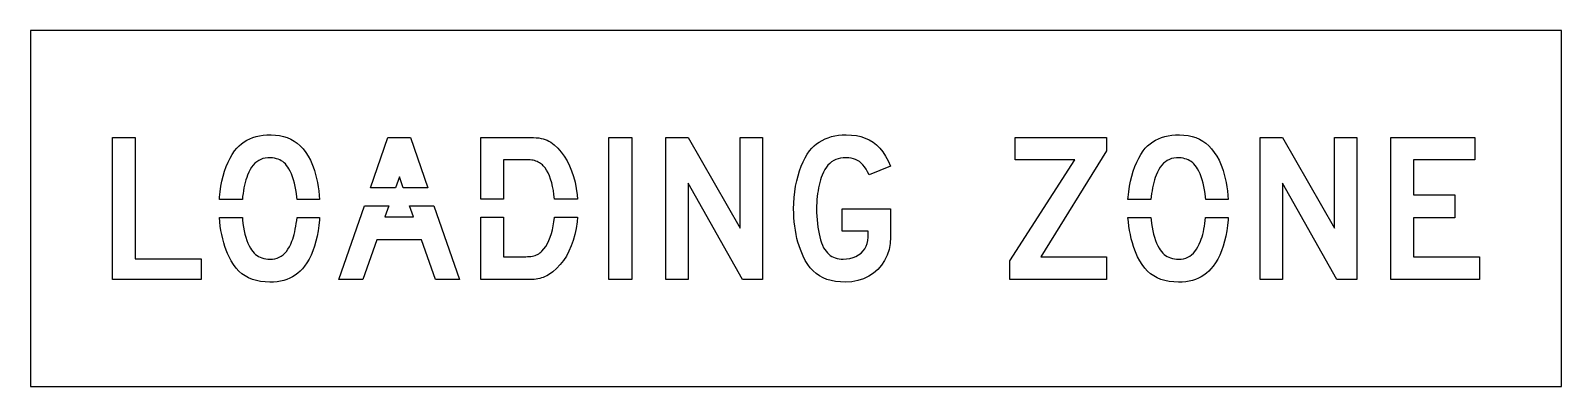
# Model space of a CAD drawing. Extents: x 0 to 43, y 0 to 10.
import ezdxf

# ---------------------------------------------------------------- set-up
doc = ezdxf.new("R2010")
doc.units = 0
doc.layers.add('CUT', color=7, linetype='Continuous')
doc.layers.add('OUTSIDE', color=1, linetype='Continuous')

msp = doc.modelspace()

# ---------------------------------------------------------------- linework, layer by layer
at = {"layer": 'CUT'}
for points in [[(4.7878, 3.5896), (4.7878, 3), (2.3034, 3), (2.3034, 7), (2.935, 7), (2.935, 3.5896)], [(7.413, 5.7164), (7.3882, 5.806), (7.3602, 5.8912), (7.329, 5.9712), (7.295, 6.0464), (7.2578, 6.1156), (7.2254, 6.166), (7.1918, 6.2108), (7.157, 6.2508), (7.1198, 6.2864), (7.081, 6.3172), (7.0402, 6.344), (6.997, 6.3664), (6.951, 6.3852), (6.9026, 6.4), (6.851, 6.4116), (6.7962, 6.4196), (6.7382, 6.4244), (6.6634, 6.4244), (6.593, 6.4176), (6.527, 6.4032), (6.465, 6.3816), (6.407, 6.3524), (6.3526, 6.3156), (6.3014, 6.2716), (6.2538, 6.2196), (6.2094, 6.16), (6.1678, 6.0924), (6.129, 6.0168), (6.0926, 5.9332), (6.069, 5.8712), (6.0474, 5.8044), (6.0274, 5.7332), (6.009, 5.6584), (5.993, 5.5804), (5.9786, 5.5), (5.9666, 5.4176), (5.9566, 5.3336), (5.9488, 5.251), (5.3023, 5.251), (5.3066, 5.3164), (5.3234, 5.4724), (5.3462, 5.624), (5.3754, 5.7708), (5.4102, 5.9124), (5.4506, 6.048), (5.4966, 6.1772), (5.5474, 6.2996), (5.603, 6.4148), (5.6634, 6.522), (5.7278, 6.6212), (5.7894, 6.6948), (5.8546, 6.7616), (5.9234, 6.8216), (5.9966, 6.8748), (6.0742, 6.9212), (6.1558, 6.9616), (6.2426, 6.9952), (6.3338, 7.0224), (6.4306, 7.0436), (6.5322, 7.0584), (6.6394, 7.0672), (6.7526, 7.07), (6.8754, 7.0656), (6.9926, 7.0512), (7.1034, 7.0276), (7.2082, 6.9936), (7.3078, 6.95), (7.4014, 6.8964), (7.4902, 6.8324), (7.5738, 6.7584), (7.6526, 6.6736), (7.7266, 6.578), (7.7958, 6.4716), (7.8614, 6.3544), (7.9018, 6.2636), (7.9394, 6.1668), (7.9738, 6.0648), (8.005, 5.9576), (8.033, 5.8464), (8.0578, 5.7316), (8.0786, 5.6132), (8.0962, 5.4924), (8.1098, 5.3696), (8.1193, 5.251), (7.4863, 5.251), (7.4806, 5.3204), (7.4686, 5.4244), (7.4534, 5.5252), (7.435, 5.6228)], [(10.6682, 7), (11.1563, 5.5808), (10.4681, 5.5808), (10.3594, 5.8912), (10.2469, 5.5808), (9.5487, 5.5808), (10.0366, 7)], [(14.637, 5.7244), (14.6066, 5.8236), (14.5726, 5.9156), (14.535, 5.9996), (14.4938, 6.0756), (14.4494, 6.1424), (14.4018, 6.2), (14.3762, 6.224), (14.3494, 6.2464), (14.3206, 6.2676), (14.2902, 6.2872), (14.2582, 6.3052), (14.2246, 6.3212), (14.1898, 6.3348), (14.1534, 6.3464), (14.1154, 6.356), (14.0766, 6.3628), (14.0362, 6.3668), (13.9946, 6.3684), (13.279, 6.3684), (13.279, 5.258), (12.6474, 5.258), (12.6474, 7), (13.9386, 7), (14.0354, 6.9992), (14.1226, 6.996), (14.2014, 6.9908), (14.273, 6.9828), (14.3382, 6.972), (14.3982, 6.958), (14.4542, 6.9404), (14.5074, 6.9188), (14.5582, 6.8936), (14.6086, 6.8636), (14.659, 6.8288), (14.7106, 6.7896), (14.8118, 6.6928), (14.9058, 6.5852), (14.9914, 6.4676), (15.0686, 6.34), (15.1378, 6.2024), (15.1982, 6.056), (15.2498, 5.9008), (15.2926, 5.7372), (15.3262, 5.5656), (15.3506, 5.3868), (15.3608, 5.258), (14.7147, 5.258), (14.7142, 5.266), (14.7018, 5.3888), (14.6846, 5.5064), (14.663, 5.6188)], [(16.2402, 3), (16.2402, 7), (16.8858, 7), (16.8858, 3)], [(17.8402, 7), (18.4718, 7), (19.9314, 4.4456), (19.9314, 7), (20.563, 7), (20.563, 3), (20.0014, 3), (18.4718, 5.7088), (18.4718, 3), (17.8402, 3)], [(23.9026, 3.4076), (23.7982, 3.2876), (23.6786, 3.1832), (23.5446, 3.0952), (23.3982, 3.0244), (23.2398, 2.9728), (23.071, 2.9408), (22.893, 2.93), (22.747, 2.9344), (22.6114, 2.9488), (22.4854, 2.9728), (22.3682, 3.0068), (22.2598, 3.0508), (22.1594, 3.1052), (22.0666, 3.1704), (21.981, 3.246), (21.9022, 3.3324), (21.829, 3.43), (21.7618, 3.5392), (21.6998, 3.6596), (21.6594, 3.7504), (21.6218, 3.846), (21.587, 3.9468), (21.5558, 4.052), (21.5278, 4.1612), (21.5034, 4.2736), (21.4822, 4.3892), (21.465, 4.5068), (21.451, 4.6268), (21.4414, 4.748), (21.4354, 4.8704), (21.433, 4.9928), (21.437, 5.154), (21.4478, 5.3132), (21.4658, 5.4704), (21.4902, 5.624), (21.521, 5.7732), (21.5578, 5.9176), (21.5998, 6.0556), (21.6474, 6.1864), (21.6998, 6.3096), (21.7566, 6.4236), (21.8174, 6.5276), (21.8822, 6.6212), (21.9442, 6.692), (22.0098, 6.7568), (22.0798, 6.8156), (22.1542, 6.8684), (22.2326, 6.9152), (22.3158, 6.956), (22.403, 6.9908), (22.4946, 7.0192), (22.591, 7.0416), (22.6914, 7.0572), (22.797, 7.0668), (22.907, 7.07), (23.0562, 7.0648), (23.1954, 7.0484), (23.325, 7.0208), (23.4458, 6.9812), (23.5582, 6.9296), (23.663, 6.8648), (23.7602, 6.7872), (23.851, 6.696), (23.935, 6.5904), (24.0138, 6.4708), (24.087, 6.336), (24.1558, 6.186), (23.5526, 5.9472), (23.5102, 6.0304), (23.4678, 6.1044), (23.4238, 6.17), (23.379, 6.2272), (23.3318, 6.276), (23.2822, 6.3176), (23.2298, 6.3516), (23.1742, 6.3788), (23.1142, 6.3992), (23.0502, 6.4136), (22.9814, 6.422), (22.907, 6.4244), (22.8286, 6.4216), (22.7546, 6.4124), (22.685, 6.3972), (22.6198, 6.3752), (22.5586, 6.3464), (22.5018, 6.3104), (22.4482, 6.2672), (22.3986, 6.2168), (22.3522, 6.158), (22.3094, 6.0916), (22.2698, 6.0168), (22.233, 5.9332), (22.2094, 5.8712), (22.1878, 5.8044), (22.1678, 5.7332), (22.1494, 5.6584), (22.1334, 5.5804), (22.119, 5.5), (22.107, 5.4176), (22.097, 5.3336), (22.089, 5.2484), (22.0834, 5.1632), (22.0798, 5.0776), (22.0786, 4.9928), (22.0802, 4.888), (22.0846, 4.7832), (22.0918, 4.68), (22.1018, 4.578), (22.1142, 4.4788), (22.1298, 4.3824), (22.1478, 4.2896), (22.1682, 4.2008), (22.1914, 4.1168), (22.217, 4.038), (22.245, 3.9648), (22.2754, 3.8984), (22.3082, 3.8448), (22.343, 3.7964), (22.3806, 3.7532), (22.4202, 3.7148), (22.4626, 3.6812), (22.507, 3.6528), (22.5538, 3.6288), (22.6026, 3.6092), (22.6542, 3.5944), (22.7082, 3.5836), (22.7642, 3.5776), (22.8226, 3.5756), (22.9218, 3.5808), (23.0158, 3.596), (23.1042, 3.6208), (23.1854, 3.6544), (23.2598, 3.6968), (23.3262, 3.7472), (23.3842, 3.8056), (23.433, 3.8708), (23.4718, 3.9424), (23.5006, 4.0204), (23.5182, 4.104), (23.5246, 4.1928), (23.5246, 4.3616), (22.7946, 4.3616), (22.7946, 4.9928), (24.1558, 4.9928), (24.1558, 4.1928), (24.145, 4.0148), (24.113, 3.846), (24.0614, 3.6876), (23.9906, 3.5412)], [(27.6578, 7), (30.2262, 7), (30.2262, 6.6212), (28.3738, 3.6456), (30.2262, 3.6456), (30.2262, 3), (27.5034, 3), (27.5034, 3.5332), (29.3282, 6.3684), (27.6578, 6.3684)], [(32.9358, 5.7164), (32.911, 5.806), (32.883, 5.8912), (32.8518, 5.9712), (32.8178, 6.0464), (32.7806, 6.1156), (32.7482, 6.166), (32.7146, 6.2108), (32.6798, 6.2508), (32.6426, 6.2864), (32.6038, 6.3172), (32.563, 6.344), (32.5198, 6.3664), (32.4738, 6.3852), (32.4254, 6.4), (32.3738, 6.4116), (32.319, 6.4196), (32.261, 6.4244), (32.1862, 6.4244), (32.1158, 6.4176), (32.0498, 6.4032), (31.9878, 6.3816), (31.9298, 6.3524), (31.8754, 6.3156), (31.8242, 6.2716), (31.7766, 6.2196), (31.7322, 6.16), (31.6906, 6.0924), (31.6518, 6.0168), (31.6154, 5.9332), (31.5918, 5.8712), (31.5702, 5.8044), (31.5502, 5.7332), (31.5318, 5.6584), (31.5158, 5.5804), (31.5014, 5.5), (31.4894, 5.4176), (31.4794, 5.3336), (31.4716, 5.251), (30.8251, 5.251), (30.8294, 5.3164), (30.8462, 5.4724), (30.869, 5.624), (30.8982, 5.7708), (30.933, 5.9124), (30.9734, 6.048), (31.0194, 6.1772), (31.0702, 6.2996), (31.1258, 6.4148), (31.1862, 6.522), (31.2506, 6.6212), (31.3122, 6.6948), (31.3774, 6.7616), (31.4462, 6.8216), (31.5194, 6.8748), (31.597, 6.9212), (31.6786, 6.9616), (31.7654, 6.9952), (31.8566, 7.0224), (31.9534, 7.0436), (32.055, 7.0584), (32.1622, 7.0672), (32.2754, 7.07), (32.3982, 7.0656), (32.5154, 7.0512), (32.6262, 7.0276), (32.731, 6.9936), (32.8306, 6.95), (32.9242, 6.8964), (33.013, 6.8324), (33.0966, 6.7584), (33.1754, 6.6736), (33.2494, 6.578), (33.3186, 6.4716), (33.3842, 6.3544), (33.4246, 6.2636), (33.4622, 6.1668), (33.4966, 6.0648), (33.5278, 5.9576), (33.5558, 5.8464), (33.5806, 5.7316), (33.6014, 5.6132), (33.619, 5.4924), (33.6326, 5.3696), (33.6421, 5.251), (33.0091, 5.251), (33.0034, 5.3204), (32.9914, 5.4244), (32.9762, 5.5252), (32.9578, 5.6228)], [(34.535, 7), (35.1666, 7), (36.6262, 4.4456), (36.6262, 7), (37.2578, 7), (37.2578, 3), (36.6962, 3), (35.1666, 5.7088), (35.1666, 3), (34.535, 3)], [(38.8438, 6.3684), (38.8438, 5.386), (40.0086, 5.386), (40.0086, 4.7404), (38.8438, 4.7404), (38.8438, 3.6456), (40.6966, 3.6456), (40.6966, 3), (38.2122, 3), (38.2122, 7), (40.5702, 7), (40.5702, 6.3684)], [(7.9758, 3.9436), (7.9302, 3.8128), (7.879, 3.6904), (7.8226, 3.5764), (7.7602, 3.4724), (7.6926, 3.3788), (7.6346, 3.3052), (7.5722, 3.2384), (7.5058, 3.1784), (7.4354, 3.1252), (7.361, 3.0788), (7.2822, 3.0384), (7.1994, 3.0048), (7.1126, 2.9776), (7.0218, 2.9564), (6.9266, 2.9416), (6.8274, 2.9328), (6.7242, 2.93), (6.5882, 2.9344), (6.4606, 2.9488), (6.3414, 2.9724), (6.2294, 3.0064), (6.125, 3.05), (6.0278, 3.1036), (5.9374, 3.1676), (5.853, 3.2416), (5.775, 3.3264), (5.7026, 3.422), (5.6354, 3.5284), (5.5734, 3.6456), (5.5326, 3.7336), (5.4942, 3.8292), (5.4586, 3.9312), (5.4258, 4.0384), (5.3962, 4.1508), (5.3698, 4.2668), (5.3474, 4.3856), (5.3282, 4.5064), (5.313, 4.6284), (5.302, 4.749), (5.9481, 4.749), (5.9538, 4.6776), (5.9658, 4.5744), (5.9814, 4.4736), (5.9998, 4.3756), (6.0214, 4.2808), (6.0466, 4.1904), (6.0746, 4.1048), (6.1058, 4.0248), (6.1398, 3.9512), (6.177, 3.8844), (6.2094, 3.834), (6.2438, 3.7884), (6.2802, 3.7472), (6.319, 3.7104), (6.3598, 3.6784), (6.4034, 3.6508), (6.4494, 3.6276), (6.4982, 3.6088), (6.5502, 3.594), (6.605, 3.5836), (6.663, 3.5776), (6.7242, 3.5756), (6.7958, 3.5788), (6.8626, 3.5884), (6.9254, 3.6052), (6.9842, 3.6284), (7.0394, 3.6588), (7.091, 3.6964), (7.1394, 3.7412), (7.185, 3.7936), (7.2278, 3.8536), (7.2678, 3.9216), (7.3058, 3.9972), (7.3418, 4.0808), (7.3626, 4.1368), (7.3826, 4.2), (7.4014, 4.2688), (7.4194, 4.342), (7.4358, 4.4196), (7.4506, 4.5), (7.4638, 4.5824), (7.475, 4.666), (7.4841, 4.749), (8.1193, 4.749), (8.115, 4.6784), (8.0994, 4.5236), (8.0774, 4.3716), (8.0494, 4.224), (8.0154, 4.0808)], [(9.9526, 4.7684), (10.7526, 4.7684), (10.6439, 5.0788), (11.3289, 5.0788), (12.0438, 3), (11.3702, 3), (10.977, 4.1228), (9.7278, 4.1228), (9.335, 3), (8.6614, 3), (9.3761, 5.0788), (10.0651, 5.0788)], [(15.0498, 3.6648), (14.9674, 3.5384), (14.8762, 3.4228), (14.7766, 3.318), (14.6686, 3.2244), (14.6286, 3.1908), (14.587, 3.16), (14.543, 3.1324), (14.4974, 3.1072), (14.4502, 3.0848), (14.4018, 3.0648), (14.3522, 3.0476), (14.3014, 3.0332), (14.2502, 3.0212), (14.1982, 3.0116), (14.1458, 3.0048), (14.093, 3), (14.0818, 3), (14.0686, 3), (14.0538, 3), (14.0378, 3), (14.0206, 3), (14.0018, 3), (13.9818, 3), (13.961, 3), (13.939, 3), (13.9162, 3), (13.8926, 3), (13.8686, 3), (12.6474, 3), (12.6474, 4.756), (13.279, 4.756), (13.279, 3.6456), (13.9106, 3.6456), (13.9614, 3.6464), (14.009, 3.6492), (14.0538, 3.654), (14.0958, 3.6608), (14.135, 3.6696), (14.1718, 3.6808), (14.207, 3.694), (14.2402, 3.71), (14.2718, 3.7284), (14.3022, 3.7496), (14.3314, 3.7732), (14.3598, 3.8), (14.417, 3.8636), (14.4694, 3.9352), (14.5174, 4.0144), (14.5602, 4.1004), (14.5986, 4.1936), (14.6318, 4.2928), (14.6598, 4.3988), (14.683, 4.51), (14.701, 4.6268), (14.7142, 4.7488), (14.7146, 4.756), (15.3605, 4.756), (15.3494, 4.6216), (15.3238, 4.4404), (15.2882, 4.2672), (15.2426, 4.1028), (15.1878, 3.9472), (15.1234, 3.8012)], [(33.453, 3.8128), (33.4018, 3.6904), (33.3454, 3.5764), (33.283, 3.4724), (33.2154, 3.3788), (33.1574, 3.3052), (33.095, 3.2384), (33.0286, 3.1784), (32.9582, 3.1252), (32.8838, 3.0788), (32.805, 3.0384), (32.7222, 3.0048), (32.6354, 2.9776), (32.5446, 2.9564), (32.4494, 2.9416), (32.3502, 2.9328), (32.247, 2.93), (32.111, 2.9344), (31.9834, 2.9488), (31.8642, 2.9724), (31.7522, 3.0064), (31.6478, 3.05), (31.5506, 3.1036), (31.4602, 3.1676), (31.3758, 3.2416), (31.2978, 3.3264), (31.2254, 3.422), (31.1582, 3.5284), (31.0962, 3.6456), (31.0554, 3.7336), (31.017, 3.8292), (30.9814, 3.9312), (30.9486, 4.0384), (30.919, 4.1508), (30.8926, 4.2668), (30.8702, 4.3856), (30.851, 4.5064), (30.8358, 4.6284), (30.8248, 4.749), (31.4709, 4.749), (31.4766, 4.6776), (31.4886, 4.5744), (31.5042, 4.4736), (31.5226, 4.3756), (31.5442, 4.2808), (31.5694, 4.1904), (31.5974, 4.1048), (31.6286, 4.0248), (31.6626, 3.9512), (31.6998, 3.8844), (31.7322, 3.834), (31.7666, 3.7884), (31.803, 3.7472), (31.8418, 3.7104), (31.8826, 3.6784), (31.9262, 3.6508), (31.9722, 3.6276), (32.021, 3.6088), (32.073, 3.594), (32.1278, 3.5836), (32.1858, 3.5776), (32.247, 3.5756), (32.3186, 3.5788), (32.3854, 3.5884), (32.4482, 3.6052), (32.507, 3.6284), (32.5622, 3.6588), (32.6138, 3.6964), (32.6622, 3.7412), (32.7078, 3.7936), (32.7506, 3.8536), (32.7906, 3.9216), (32.8286, 3.9972), (32.8646, 4.0808), (32.8854, 4.1368), (32.9054, 4.2), (32.9242, 4.2688), (32.9422, 4.342), (32.9586, 4.4196), (32.9734, 4.5), (32.9866, 4.5824), (32.9978, 4.666), (33.0069, 4.749), (33.6421, 4.749), (33.6378, 4.6784), (33.6222, 4.5236), (33.6002, 4.3716), (33.5722, 4.224), (33.5382, 4.0808), (33.4986, 3.9436)]]:
    msp.add_lwpolyline(points, close=True, dxfattribs=at)
at = {"layer": 'OUTSIDE'}
msp.add_lwpolyline([(0, 0), (43, 0), (43, 10), (0, 10)], close=True, dxfattribs=at)

doc.saveas('drawing.dxf')
